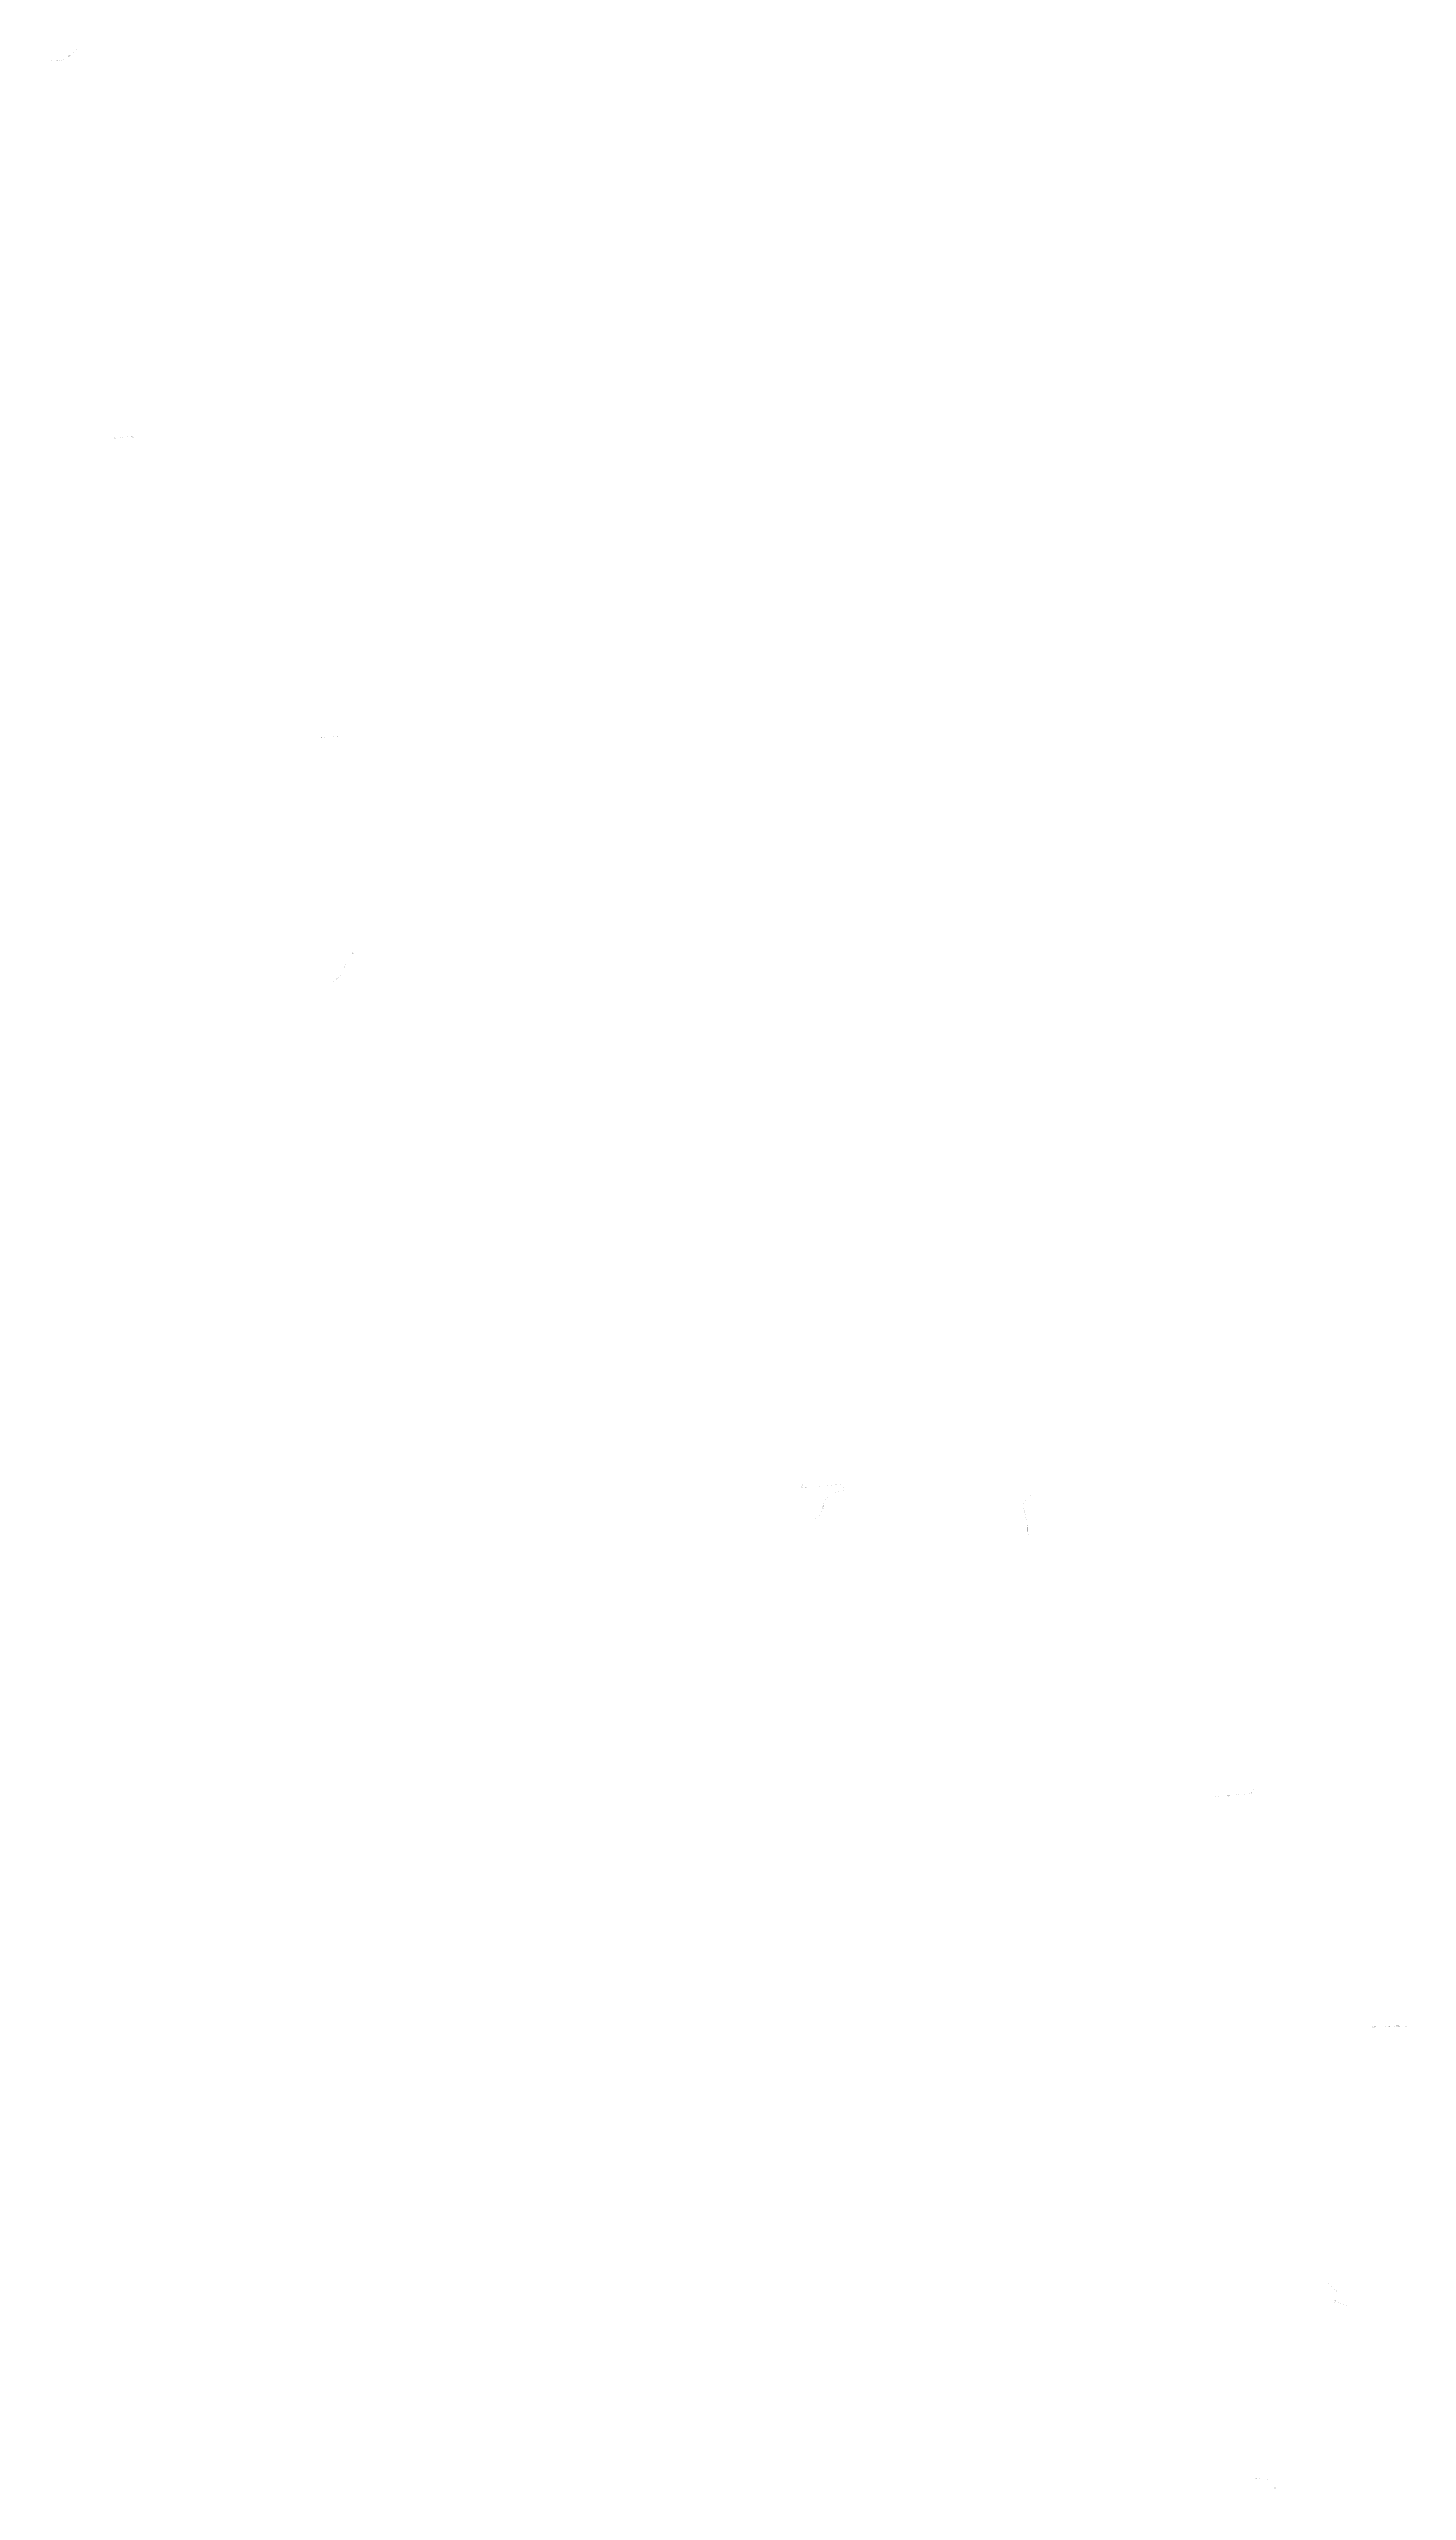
# Model space of a CAD drawing. Header units: metres. Extents: x 294982 to 323089, y 7412041 to 7462575.
import ezdxf

# ---------------------------------------------------------------- set-up
doc = ezdxf.new("R2010")
doc.units = ezdxf.units.M
doc.header["$LTSCALE"] = 10
doc.header["$MEASUREMENT"] = 0
doc.linetypes.add('CENTER', pattern=[2, 1.25, -0.25, 0.25, -0.25])
doc.layers.add('DIVISA MUNICÍPIOS', color=22, linetype='CENTER')
doc.styles.add('ARIAL', font='arial.ttf')

msp = doc.modelspace()

# ---------------------------------------------------------------- linework, layer by layer
at = {"layer": 'DIVISA MUNICÍPIOS', "const_width": 0.5, "flags": 128}
for points in [[(294983, 7462323), (295120, 7462333), (295190, 7462330), (295265, 7462345), (295336, 7462358), (295383, 7462408), (295442, 7462458), (295472, 7462495), (295519, 7462534), (295576, 7462575)], [(296228, 7454520), (296375, 7454521), (296521, 7454541), (296651, 7454550), (296759, 7454543), (296859, 7454543), (296942, 7454543)], [(301156, 7448320), (301082, 7448348), (300987, 7448351), (300894, 7448350), (300799, 7448338), (300737, 7448338), (300660, 7448330), (300597, 7448323), (300507, 7448324), (300443, 7448324)], [(310570, 7433064), (310558, 7432955), (310559, 7432854), (310575, 7432799), (310745, 7432803), (310872, 7432817), (310994, 7432826), (311121, 7432845), (311203, 7432852), (311288, 7432870), (311367, 7432872), (311413, 7432843), (311440, 7432785), (311419, 7432737), (311321, 7432716), (311235, 7432709), (311167, 7432686), (311100, 7432614), (311061, 7432568), (311030, 7432519), (311005, 7432407), (310987, 7432322), (310948, 7432251), (310847, 7432161), (310847, 7432055)]]:
    msp.add_lwpolyline(points, dxfattribs=at)
msp.add_lwpolyline([(301288, 7444032, 0.01796), (301289, 7443871), (301131, 7443711), (301076, 7443444), (300872, 7443271)], format="xyb", dxfattribs=at)
at = {"layer": 'DIVISA MUNICÍPIOS', "linetype": 'CENTER', "const_width": 0.5, "flags": 128}
for points in [[(315293, 7432646), (315234, 7432596), (315192, 7432541), (315149, 7432485), (315158, 7432361), (315181, 7432259), (315198, 7432182), (315226, 7432068), (315240, 7431988), (315240, 7431892), (315262, 7431825), (315262, 7431761)], [(320040, 7426710), (319994, 7426708), (319945, 7426626), (319910, 7426558), (319858, 7426481), (319785, 7426467), (319715, 7426462), (319614, 7426459), (319548, 7426448), (319433, 7426435), (319295, 7426419), (319196, 7426416), (319082, 7426402), (318909, 7426373)], [(323089, 7421654), (322976, 7421659), (322910, 7421663), (322837, 7421664), (322776, 7421656), (322708, 7421655), (322618, 7421647), (322558, 7421652), (322497, 7421653), (322458, 7421643), (322409, 7421644), (322351, 7421646), (322286, 7421646)], [(321874, 7415841), (321844, 7415872), (321790, 7415889), (321761, 7415905), (321712, 7415928), (321677, 7415938), (321660, 7415935), (321640, 7415933), (321621, 7415936), (321590, 7415944), (321600, 7415980), (321601, 7416000), (321608, 7416022), (321626, 7416048), (321651, 7416076), (321665, 7416091), (321647, 7416142), (321620, 7416190), (321568, 7416240), (321547, 7416269), (321510, 7416283), (321487, 7416318), (321450, 7416340)], [(319922, 7412318), (319977, 7412301), (320006, 7412305), (320049, 7412315), (320099, 7412316), (320139, 7412303), (320185, 7412288), (320221, 7412273), (320271, 7412252), (320298, 7412237), (320320, 7412186), (320323, 7412157), (320323, 7412128), (320342, 7412113), (320372, 7412094), (320402, 7412075), (320438, 7412068), (320490, 7412041)]]:
    msp.add_lwpolyline(points, dxfattribs=at)

# ---------------------------------------------------------------- texts
at = {"layer": 'DIVISA MUNICÍPIOS', "style": 'ARIAL'}
for s, rotation, p in [('CAMPINAS', 41.7044, (295387, 7462415)), ('VALINHOS', 41.7044, (295396, 7462409)), ('CAMPINAS', 358.1433, (295127, 7462335)), ('VALINHOS', 358.1433, (295127, 7462325)), ('VALINHOS', 180.2127, (296364, 7454517)), ('VINHEDO', 180.2127, (296362, 7454531)), ('VINHEDO', 354.8783, (296705, 7454538)), ('VALINHOS', 354.8783, (296706, 7454551)), ('VINHEDO', 5.9285, (300610, 7448327)), ('LOUVEIRA', 5.9285, (300612, 7448314)), ('LOUVEIRA', 2.2037, (300921, 7448340)), ('VINHEDO', 2.2037, (300924, 7448353)), ('LOUVEIRA', 48.5724, (301254, 7443841)), ('JUNDIAÍ', 48.5724, (301267, 7443835)), ('LOUVEIRA', 42.8287, (300918, 7443314)), ('JUNDIAÍ', 42.8287, (300933, 7443310)), ('JUNDIAÍ', 103.1569, (310566, 7432810)), ('VÁRZEA PAULISTA', 104.3344, (310588, 7432804)), ('JUNDIAÍ', 79.0931, (310994, 7432383)), ('VÁRZEA PAULISTA', 78.4013, (311008, 7432370)), ('VÁRZEA PAULISTA', 101.8679, (315179, 7432243)), ('CAMPO LIMPO PAULISTA', 102.1867, (315195, 7432245)), ('VÁRZEA PAULISTA', 99.921, (315233, 7431998)), ('CAMPO LIMPO PAULISTA', 100.2398, (315250, 7432003)), ('CAMPO LIMPO PAULISTA', 56.8336, (319856, 7426482)), ('FRANCISCO MORATO', 57.3209, (319868, 7426476)), ('CAMPO LIMPO PAULISTA', 7.0597, (319323, 7426427)), ('FRANCISCO MORATO', 6.7562, (319327, 7426412)), ('FRANCISCO MORATO', 180.4216, (322448, 7421654)), ('FRANCO DA ROCHA', 179.4305, (322448, 7421639)), ('FRANCISCO MORATO', 178.2733, (322926, 7421670)), ('FRANCO DA ROCHA', 178.2733, (322925, 7421658)), ('FRANCO DA ROCHA', 134.2985, (321630, 7416194)), ('CAIEIRAS', 134.3001, (321605, 7416200)), ('CAIEIRAS', 72.8302, (321585, 7415947)), ('FRANCO DA ROCHA', 72.8302, (321601, 7415945)), ('SÃO PAULO', 162.3776, (319971, 7412299)), ('CAIEIRAS', 162.3776, (319971, 7412314)), ('SÃO PAULO', 146.5336, (320360, 7412098)), ('CAIEIRAS', 144.3696, (320365, 7412111))]:
    msp.add_text(s, height=6, rotation=rotation, dxfattribs=at).set_placement(p)

doc.saveas('drawing.dxf')
